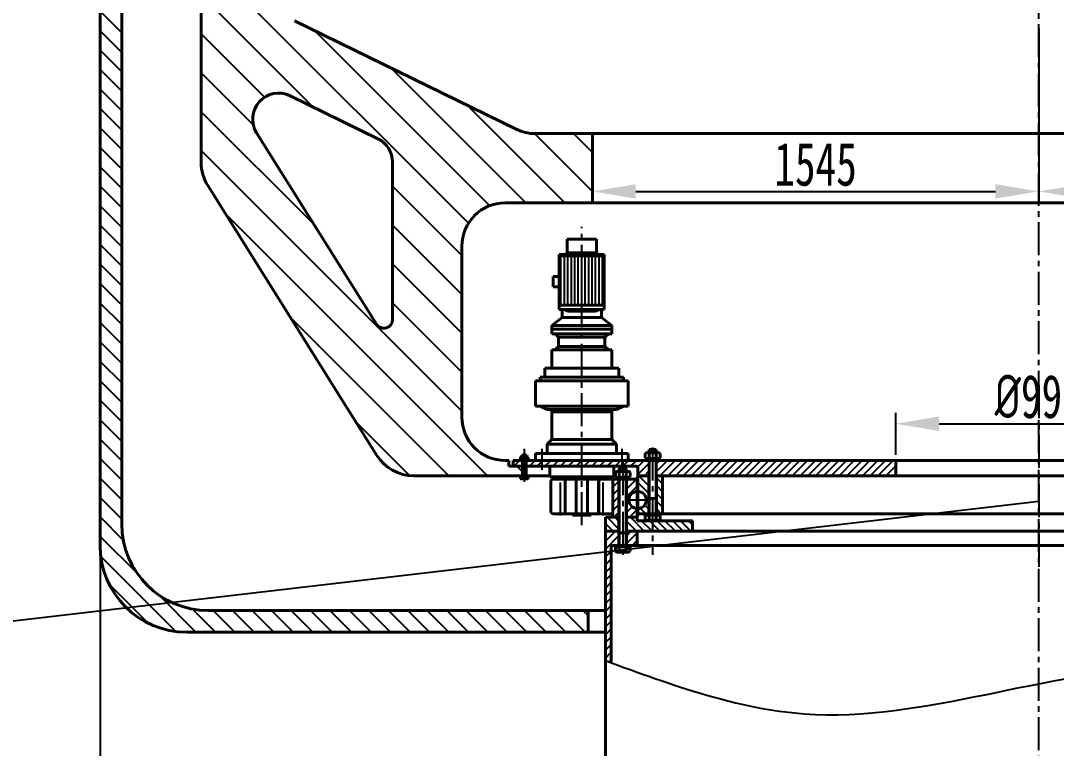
# Model space of a CAD drawing. Header units: millimetres. Extents: x 1593 to 2782, y 465 to 1306.
# Drawn here: x 1971.6 to 2091, y 951.5 to 1035.5 of the extents above; entities that cross this region are included whole.
import ezdxf

# ---------------------------------------------------------------- set-up
doc = ezdxf.new("R2010")
doc.units = ezdxf.units.MM
doc.header["$LTSCALE"] = 0.2
doc.linetypes.add('CENTER2', pattern=[28.575, 19.05, -3.175, 3.175, -3.175])
for name, color, linetype in [('中心线', 1, 'CENTER2'), ('剖面线', 3, 'Continuous'), ('尺寸线', 4, 'Continuous'), ('细实线', 2, 'Continuous')]:
    doc.layers.add(name, color=color, linetype=linetype)
doc.layers.add('粗实线', color=7, linetype='Continuous', lineweight=40)
doc.styles.add('标准', font='', dxfattribs={"width": 0.7})
doc.styles.get('标准').set_extended_font_data('SimSun')
doc.dimstyles.new('30', dxfattribs={"dimtxt": 5, "dimasz": 5, "dimexe": 1.25, "dimexo": 0.625, "dimtad": 1, "dimdec": 0, "dimlfac": 30, "dimdsep": 46, "dimtxsty": '标准', "dimcen": 2.5, "dimadec": 0, "dimazin": 0, "dimtfac": 1, "dimtdec": 0, "dimtmove": 0, "dimatfit": 3, "dimfxl": 1, "dimarcsym": 0})
pattern_1 = [(45, (-2.3146, 0), (-0.4490128, 0.4490128), [])]

# ---------------------------------------------------------------- blocks, each defined once
blk = doc.blocks.new('*D9')
at = {"layer": 'Defpoints', "color": 0, "transparency": 16777216}
for p in [(1980.72, 974.9), (2089.02, 904.11), (2089.02, 902.86)]:
    blk.add_point(p, dxfattribs=at)
at = {"layer": '尺寸线', "color": 0, "lineweight": -2, "transparency": 16777216}
for p, q in [((1980.72, 974.27), (1980.72, 901.61)), ((2089.02, 903.48), (2089.02, 901.61)), ((1985.72, 902.86), (2084.02, 902.86))]:
    blk.add_line(p, q, dxfattribs=at)
at = {"layer": '尺寸线', "color": 0, "transparency": 16777216}
for points in [[(1985.72, 903.69), (1985.72, 902.02), (1980.72, 902.86)], [(2084.02, 903.69), (2084.02, 902.02), (2089.02, 902.86)]]:
    blk.add_solid(points, dxfattribs=at)
at = {"layer": '尺寸线', "color": 0, "transparency": 16777216, "insert": (2034.87, 905.98), "char_height": 5, "attachment_point": 5, "style": '标准'}
blk.add_mtext('3250', dxfattribs=at)
blk = doc.blocks.new('*D41')
at = {"layer": 'Defpoints', "color": 0, "transparency": 16777216}
for p in [(2037.52, 1022.45), (2089.02, 1022.45), (2089.02, 1015.78)]:
    blk.add_point(p, dxfattribs=at)
at = {"layer": '尺寸线', "color": 0, "lineweight": -2, "transparency": 16777216}
for p, q in [((2037.52, 1021.83), (2037.52, 1014.53)), ((2089.02, 1021.83), (2089.02, 1014.53)), ((2042.52, 1015.78), (2084.02, 1015.78))]:
    blk.add_line(p, q, dxfattribs=at)
at = {"layer": '尺寸线', "color": 0, "transparency": 16777216}
for points in [[(2042.52, 1016.61), (2042.52, 1014.95), (2037.52, 1015.78)], [(2084.02, 1016.61), (2084.02, 1014.95), (2089.02, 1015.78)]]:
    blk.add_solid(points, dxfattribs=at)
at = {"layer": '尺寸线', "color": 0, "transparency": 16777216, "insert": (2063.27, 1018.9), "char_height": 5, "attachment_point": 5, "style": '标准'}
blk.add_mtext('1545', dxfattribs=at)
blk = doc.blocks.new('*D42')
at = {"layer": 'Defpoints', "color": 0, "transparency": 16777216}
for p in [(2089.02, 1035.2), (2110.52, 1015.78), (2110.52, 1015.78)]:
    blk.add_point(p, dxfattribs=at)
at = {"layer": '尺寸线', "color": 0, "lineweight": -2, "transparency": 16777216}
for p, q in [((2089.02, 1034.58), (2089.02, 1014.53)), ((2110.52, 1016.4), (2110.52, 1017.03)), ((2094.02, 1015.78), (2105.52, 1015.78))]:
    blk.add_line(p, q, dxfattribs=at)
at = {"layer": '尺寸线', "color": 0, "transparency": 16777216}
for points in [[(2094.02, 1016.61), (2094.02, 1014.95), (2089.02, 1015.78)], [(2105.52, 1016.61), (2105.52, 1014.95), (2110.52, 1015.78)]]:
    blk.add_solid(points, dxfattribs=at)
at = {"layer": '尺寸线', "color": 0, "transparency": 16777216, "insert": (2099.77, 1018.9), "char_height": 5, "attachment_point": 5, "style": '标准'}
blk.add_mtext('645', dxfattribs=at)
blk = doc.blocks.new('*D43')
at = {"layer": 'Defpoints', "color": 0, "transparency": 16777216}
for p in [(2105.52, 988.96), (2072.52, 984.72), (2105.52, 984.72)]:
    blk.add_point(p, dxfattribs=at)
at = {"layer": '尺寸线', "color": 0, "lineweight": -2, "transparency": 16777216}
for p, q in [((2072.52, 985.35), (2072.52, 990.21)), ((2105.52, 985.35), (2105.52, 990.21)), ((2077.52, 988.96), (2100.52, 988.96))]:
    blk.add_line(p, q, dxfattribs=at)
at = {"layer": '尺寸线', "color": 0, "transparency": 16777216}
for points in [[(2077.52, 989.79), (2077.52, 988.12), (2072.52, 988.96)], [(2100.52, 989.79), (2100.52, 988.12), (2105.52, 988.96)]]:
    blk.add_solid(points, dxfattribs=at)
at = {"layer": '尺寸线', "color": 0, "transparency": 16777216, "insert": (2089.02, 992.08), "char_height": 5, "attachment_point": 5, "style": '标准'}
blk.add_mtext('{\\fISOCPEUR|b0|i0|c0|p34;%%C}990', dxfattribs=at)

msp = doc.modelspace()

# ---------------------------------------------------------------- hatches: boundary and pattern name
at = {"layer": '剖面线'}
h = msp.add_hatch(dxfattribs=at)
h.set_pattern_fill('ANSI31', scale=0.5, angle=90)
h.set_pattern_definition([(135, (-2.3146, 0), (-1.122532, -1.122532), [])])
h.paths.add_polyline_path([(2089.025, 1164.896), (1990.725, 1164.896, 0.4142136), (1980.725, 1154.896), (1980.725, 1077.997), (1983.225, 1077.997), (1983.225, 1152.396, -0.4142136), (1993.225, 1162.396), (2089.025, 1162.396)])
h.paths.add_polyline_path([(2482.382, 1154.896, 0.4142136), (2472.382, 1164.896), (2089.025, 1164.896), (2089.025, 1162.396), (2469.882, 1162.396, -0.4142136), (2479.882, 1152.396), (2479.882, 1073.271), (2482.382, 1073.271)])
h.paths.add_polyline_path([(2482.382, 1073.271), (2479.882, 1073.271), (2479.882, 977.396, -0.4142136), (2469.882, 967.396), (2141.025, 967.396), (2141.025, 964.896), (2472.382, 964.896, 0.4142136), (2482.382, 974.896)])
h.paths.add_polyline_path([(1983.225, 977.396), (1983.225, 1051.796), (1980.725, 1051.796), (1980.725, 974.896, 0.4142136), (1990.725, 964.896), (2037.025, 964.896), (2037.025, 967.396), (1993.225, 967.396, -0.4142136)])
h = msp.add_hatch(dxfattribs=at)
h.set_pattern_fill('ANSI31', angle=90)
edge = h.paths.add_edge_path()
edge.add_arc((2005.349, 1039.979), 5, 180, 243.9072, ccw=False)
edge.add_line((2000.349, 1039.979), (2000.349, 1043.558))
edge.add_line((2000.349, 1043.558), (1997.771, 1043.557))
edge.add_line((1997.771, 1043.557), (1999.487, 1042.758))
edge.add_line((1999.487, 1042.758), (1998.087, 1043.557))
edge.add_line((1998.087, 1043.557), (1994.972, 1043.557))
edge.add_line((1994.972, 1043.557), (1994.971, 1043.557))
edge.add_line((1994.971, 1043.557), (1992.388, 1043.557))
edge.add_line((1992.388, 1043.557), (1992.388, 1019.119))
edge.add_arc((1997.388, 1019.119), 5, 180, 212.04563)
edge.add_line((1993.15, 1016.466), (2012.657, 985.303))
edge.add_arc((2016.895, 987.956), 5, 212.04563, 270)
edge.add_line((2016.895, 982.956), (2029.471, 982.956))
edge.add_line((2029.471, 982.956), (2029.471, 984.056))
edge.add_line((2029.471, 984.056), (2027.9, 984.056))
edge.add_line((2027.9, 984.056), (2027.9, 984.723))
edge.add_line((2027.9, 984.723), (2027.458, 984.723))
edge.add_arc((2027.458, 989.723), 5, 180, 270, ccw=False)
edge.add_line((2022.458, 989.723), (2022.458, 1009.452))
edge.add_arc((2027.458, 1009.452), 5, 90, 180, ccw=False)
edge.add_line((2027.458, 1014.452), (2037.525, 1014.452))
edge.add_line((2037.525, 1014.452), (2037.525, 1022.452))
edge.add_line((2037.525, 1022.452), (2030.928, 1022.452))
edge.add_arc((2030.928, 1027.452), 5, 243.9072, 270, ccw=False)
edge.add_line((2028.729, 1022.962), (2003.15, 1035.489))
edge = h.paths.add_edge_path(flags=16)
edge.add_line((2002.647, 1026.827), (2012.778, 1021.866))
edge.add_arc((2011.458, 1019.172), 3, 0, 63.9072, ccw=False)
edge.add_line((2014.458, 1019.172), (2014.458, 1000.985))
edge.add_arc((2013.458, 1000.985), 1, -147.95437, 0, ccw=False)
edge.add_line((2012.611, 1000.455), (1998.785, 1022.541))
edge.add_arc((2001.328, 1024.133), 3, 63.9072, 212.04563, ccw=False)
edge = h.paths.add_edge_path()
edge.add_line((2144.147, 1064.896), (2140.997, 1064.896))
edge.add_line((2140.997, 1064.896), (2140.997, 1061.896))
edge.add_line((2140.997, 1061.896), (2137.497, 1061.896))
edge.add_arc((2137.497, 1060.896), 1, 90, 180)
edge.add_line((2136.497, 1060.896), (2136.497, 1027.452))
edge.add_arc((2131.497, 1027.452), 5, -90, 0, ccw=False)
edge.add_line((2131.497, 1022.452), (2110.525, 1022.452))
edge.add_line((2110.525, 1022.452), (2110.525, 1014.452))
edge.add_line((2110.525, 1014.452), (2147.272, 1014.452))
edge.add_line((2147.272, 1014.452), (2147.272, 1043.896))
edge.add_line((2147.272, 1043.896), (2140.497, 1043.896))
edge.add_arc((2140.497, 1044.896), 1, 180, 270, ccw=False)
edge.add_line((2139.497, 1044.896), (2139.497, 1057.896))
edge.add_arc((2140.497, 1057.896), 1, 90, 180, ccw=False)
edge.add_line((2140.497, 1058.896), (2144.147, 1058.896))
edge.add_line((2144.147, 1058.896), (2144.147, 1064.896))
h.paths.add_polyline_path([(2147.272, 1064.896), (2144.147, 1064.896), (2144.147, 1058.896), (2147.272, 1058.896)])
h = msp.add_hatch(dxfattribs=at)
h.set_pattern_fill('ANSI31', scale=0.2)
h.paths.add_polyline_path([(2029.471, 984.723), (2028.4, 984.723), (2028.4, 984.056), (2029.471, 984.056)])
h.paths.add_polyline_path([(2031.671, 984.723), (2030.966, 984.723), (2029.9, 984.723), (2029.871, 984.723), (2029.871, 984.056), (2031.671, 984.056)])
h.paths.add_polyline_path([(2036.3, 984.723), (2031.671, 984.723), (2031.671, 984.056), (2036.3, 984.056)])
h.paths.add_polyline_path([(2040.928, 984.723), (2036.3, 984.723), (2036.3, 984.056), (2040.928, 984.056)])
edge = h.paths.add_edge_path()
edge.add_line((2044.076, 984.723), (2042.568, 984.723))
edge.add_line((2042.568, 984.723), (2041.633, 984.723))
edge.add_line((2041.633, 984.723), (2040.928, 984.723))
edge.add_line((2040.928, 984.723), (2040.928, 984.056))
edge.add_line((2040.928, 984.056), (2042.568, 984.056))
edge.add_arc((2042.568, 983.856), 0.2, 0, 90, ccw=False)
edge.add_line((2042.768, 983.856), (2042.768, 982.956))
edge.add_line((2042.768, 982.956), (2044.076, 982.956))
edge.add_line((2044.076, 982.956), (2044.076, 984.723))
h.paths.add_polyline_path([(2072.525, 984.723), (2044.876, 984.723), (2044.876, 982.956), (2072.525, 982.956)])
h = msp.add_hatch(dxfattribs=at)
h.set_pattern_fill('ANSI31', scale=0.2)
h.set_pattern_definition(pattern_1)
h.paths.add_polyline_path([(2042.7, 982.556), (2041.459, 982.556), (2041.459, 978.156), (2042.7, 978.156), (2042.7, 979.157, -0.404288), (2041.734, 980.156, -0.404288), (2042.7, 981.156)])
h.paths.add_polyline_path([(2040.591, 982.556), (2039.892, 982.556), (2039.892, 978.156), (2040.591, 978.156)])
h = msp.add_hatch(dxfattribs=at)
h.set_pattern_fill('ANSI31', scale=0.2, angle=90)
h.set_pattern_definition([(135, (-2.3146, 0), (-0.4490128, -0.4490128), [])])
h.paths.add_polyline_path([(2045.61, 982.956), (2044.91, 982.956), (2044.91, 978.556), (2045.61, 978.556)])
h.paths.add_polyline_path([(2044.042, 982.956), (2042.768, 982.956), (2042.768, 981.156, -0.404288), (2043.734, 980.156, -0.404288), (2042.768, 979.157), (2042.768, 978.556), (2044.042, 978.556)])
h = msp.add_hatch(dxfattribs=at)
h.set_pattern_fill('ANSI31', scale=0.2, angle=90)
h.paths.add_polyline_path([(2049.076, 977.756), (2044.476, 977.756), (2044.476, 976.556), (2049.076, 976.556)])
h.paths.add_polyline_path([(2044.476, 977.756), (2042.7, 977.756), (2042.7, 978.156), (2041.459, 978.156), (2041.459, 976.556), (2044.476, 976.556)])
h.paths.add_polyline_path([(2040.591, 978.156), (2039.025, 978.156), (2039.025, 976.556), (2040.591, 976.556)])
h = msp.add_hatch(dxfattribs=at)
h.set_pattern_fill('ANSI31', scale=0.2)
h.set_pattern_definition(pattern_1)
edge = h.paths.add_edge_path()
edge.add_line((2139.025, 976.556), (2137.459, 976.556))
edge.add_line((2137.459, 976.556), (2137.459, 974.896))
edge.add_line((2137.459, 974.896), (2138.365, 974.896))
edge.add_line((2138.365, 974.896), (2138.365, 960.168))
edge.add_spline(control_points=[(2138.365, 960.168), (2138.585, 960.194), (2138.805, 960.221), (2139.025, 960.248)], knot_values=[100.5721468, 100.5721468, 100.5721468, 100.5721468, 101.2346044, 101.2346044, 101.2346044, 101.2346044], degree=3, periodic=0)
edge.add_line((2139.025, 960.248), (2139.025, 968.641))
edge.add_line((2139.025, 968.641), (2139.025, 976.556))
h.paths.add_polyline_path([(2136.591, 976.556), (2135.35, 976.556), (2135.35, 974.896), (2136.591, 974.896)])
edge = h.paths.add_edge_path()
edge.add_line((2039.685, 974.896), (2040.591, 974.896))
edge.add_line((2040.591, 974.896), (2040.591, 976.556))
edge.add_line((2040.591, 976.556), (2039.025, 976.556))
edge.add_line((2039.025, 976.556), (2039.025, 968.641))
edge.add_line((2039.025, 968.641), (2039.025, 961.619))
edge.add_spline(control_points=[(2039.025, 961.619), (2039.245, 961.538), (2039.465, 961.457), (2039.685, 961.377)], knot_values=[0, 0, 0, 0, 0.6867144, 0.6867144, 0.6867144, 0.6867144], degree=3, periodic=0)
edge.add_line((2039.685, 961.377), (2039.685, 974.896))
h.paths.add_polyline_path([(2042.7, 976.556), (2041.459, 976.556), (2041.459, 974.896), (2042.7, 974.896)])
at = {"layer": '粗实线'}
h = msp.add_hatch(color=7, dxfattribs=at)
h.paths.add_polyline_path([(2042.768, 982.723), (2042.768, 982.79), (2042.919, 982.79), (2042.919, 982.723)])
h.paths.add_polyline_path([(2042.768, 982.79), (2042.768, 982.723), (2042.599, 982.556), (2042.575, 982.556)])
h = msp.add_hatch(color=7, dxfattribs=at)
h.paths.add_polyline_path([(2042.7, 978.39), (2042.7, 978.323), (2042.548, 978.323), (2042.548, 978.39)])
h.paths.add_polyline_path([(2042.7, 978.323), (2042.7, 978.39), (2042.869, 978.556), (2042.892, 978.556)])

# ---------------------------------------------------------------- linework, layer by layer
at = {"layer": '中心线', "color": 7}
for p, q in [((2089.025, 562.637), (2089.025, 1176.125)), ((2036.3, 977.244), (2036.3, 1011.691)), ((2089.025, 993.394), (2089.025, 971.973)), ((2029.671, 986.044), (2029.671, 982.166)), ((2031.671, 986.044), (2031.671, 983.644)), ((2040.928, 986.044), (2040.928, 983.644)), ((2044.476, 986.209), (2044.476, 973.808)), ((2041.025, 984.518), (2041.025, 973.808)), ((2033.842, 978.366), (2033.842, 982.966)), ((2038.758, 978.366), (2038.758, 982.966)), ((2042.734, 981.614), (2042.734, 978.703)), ((2041.548, 980.156), (2043.976, 980.156))]:
    msp.add_line(p, q, dxfattribs=at)
at = {"layer": '尺寸线', "color": 7}
msp.add_line((2089.025, 980), (1656.778, 929.442), dxfattribs=at)
at = {"layer": '粗实线', "color": 7}
for p, q in [((1980.725, 974.896), (1980.725, 1053.796)), ((1983.225, 977.396), (1983.225, 1053.796)), ((1992.388, 1043.557), (1992.388, 1019.119)), ((2003.15, 1035.489), (2028.729, 1022.962)), ((2002.647, 1026.827), (2012.778, 1021.866)), ((1998.785, 1022.541), (2012.611, 1000.455)), ((2030.928, 1022.452), (2131.497, 1022.452)), ((2037.525, 1014.452), (2037.525, 1022.452)), ((2014.458, 1000.985), (2014.458, 1019.172)), ((1993.15, 1016.466), (2012.657, 985.303)), ((2150.591, 1014.452), (2027.458, 1014.452)), ((2034.598, 1010.276), (2037.998, 1010.276)), ((2034.598, 1008.676), (2034.598, 1010.276)), ((2037.998, 1008.676), (2037.998, 1010.276)), ((2022.458, 989.723), (2022.458, 1009.452)), ((2033.698, 1008.516), (2038.898, 1008.516)), ((2033.698, 1002.156), (2033.698, 1008.516)), ((2034.518, 1008.676), (2038.078, 1008.676)), ((2034.518, 1008.676), (2034.518, 1008.516)), ((2034.518, 1008.516), (2038.078, 1008.516)), ((2038.078, 1008.676), (2038.078, 1008.516)), ((2038.898, 1002.156), (2038.898, 1008.516)), ((2033.698, 1008.356), (2038.898, 1008.356)), ((2033.012, 1004.756), (2033.012, 1005.956)), ((2033.012, 1005.956), (2033.698, 1005.956)), ((2033.012, 1004.756), (2033.698, 1004.756)), ((2033.698, 1002.636), (2038.898, 1002.636)), ((2032.832, 1000.29), (2034.032, 1001.223)), ((2033.698, 1002.156), (2038.898, 1002.156)), ((2034.032, 1001.223), (2034.032, 1002.156)), ((2036.298, 1001.223), (2034.032, 1001.223)), ((2034.032, 1001.223), (2038.565, 1001.223)), ((2034.298, 1002.156), (2034.698, 1001.956)), ((2034.698, 1001.956), (2037.898, 1001.956)), ((2038.298, 1002.156), (2037.898, 1001.956)), ((2038.565, 1002.156), (2038.565, 1001.223)), ((2038.565, 1001.223), (2039.765, 1000.29)), ((2032.832, 999.89), (2032.832, 1000.29)), ((2032.832, 1000.29), (2039.765, 1000.29)), ((2039.765, 1000.29), (2039.765, 999.89)), ((2032.832, 999.356), (2032.832, 999.89)), ((2032.832, 999.89), (2039.765, 999.89)), ((2033.232, 999.356), (2032.832, 999.356)), ((2032.832, 999.356), (2039.765, 999.356)), ((2033.632, 998.956), (2033.232, 999.356)), ((2033.632, 997.89), (2033.632, 998.956)), ((2033.632, 998.956), (2038.965, 998.956)), ((2038.965, 998.956), (2033.632, 998.956)), ((2039.765, 999.356), (2036.298, 999.356)), ((2038.965, 998.956), (2039.365, 999.356)), ((2038.965, 998.956), (2038.965, 997.89)), ((2039.765, 999.89), (2039.765, 999.356)), ((2033.632, 997.89), (2033.232, 997.49)), ((2038.965, 997.89), (2033.632, 997.89)), ((2038.965, 997.89), (2039.365, 997.49)), ((2032.832, 995.356), (2032.832, 997.49)), ((2032.832, 997.49), (2039.765, 997.49)), ((2039.765, 997.49), (2039.765, 995.356)), ((2040.566, 995.356), (2032.036, 995.356)), ((2032.036, 995.356), (2032.036, 994.323)), ((2040.566, 995.356), (2040.566, 994.323)), ((2031.503, 994.323), (2041.1, 994.323)), ((2031.503, 994.323), (2031.503, 993.923)), ((2041.1, 994.323), (2041.1, 993.923)), ((2030.966, 990.99), (2030.966, 993.923)), ((2030.966, 993.923), (2041.633, 993.923)), ((2041.633, 993.923), (2041.633, 990.99)), ((2030.966, 990.99), (2041.633, 990.99)), ((2031.5, 990.99), (2032.3, 990.59)), ((2032.3, 990.59), (2040.3, 990.59)), ((2032.833, 987.123), (2032.833, 990.59)), ((2032.833, 990.59), (2032.833, 990.323)), ((2039.766, 990.59), (2039.766, 987.123)), ((2040.3, 990.59), (2041.1, 990.99)), ((2032.833, 990.323), (2039.766, 990.323)), ((2032.833, 987.123), (2032.3, 986.59)), ((2032.833, 987.123), (2039.766, 987.123)), ((2039.766, 987.123), (2040.3, 986.59)), ((2032.3, 985.523), (2032.3, 986.59)), ((2032.3, 986.59), (2040.3, 986.59)), ((2036.3, 986.59), (2032.833, 986.59)), ((2040.3, 986.59), (2040.3, 985.523)), ((2044.11, 986.004), (2044.076, 985.971)), ((2044.076, 985.971), (2044.076, 985.62)), ((2044.076, 985.971), (2044.076, 985.62)), ((2044.076, 985.784), (2044.076, 985.971)), ((2044.076, 985.971), (2044.876, 985.971)), ((2044.076, 985.62), (2044.076, 985.784)), ((2044.11, 986.004), (2044.843, 986.004)), ((2044.876, 985.971), (2044.843, 986.004)), ((2044.876, 985.971), (2044.876, 985.62)), ((2044.876, 985.971), (2044.876, 985.62)), ((2044.876, 985.784), (2044.876, 985.971)), ((2044.876, 985.62), (2044.876, 985.784)), ((2027.9, 984.723), (2027.458, 984.723)), ((2027.9, 984.723), (2027.9, 984.056)), ((2029.9, 984.723), (2028.4, 984.723)), ((2028.4, 984.723), (2028.4, 984.056)), ((2029.248, 984.875), (2029.248, 985.118)), ((2030.05, 984.823), (2029.292, 984.823)), ((2029.292, 984.823), (2029.292, 984.723)), ((2029.992, 985.171), (2029.359, 985.171)), ((2029.488, 985.364), (2029.471, 985.347)), ((2029.471, 985.347), (2029.471, 985.171)), ((2029.471, 985.347), (2029.471, 985.171)), ((2029.471, 985.253), (2029.471, 985.347)), ((2029.471, 985.347), (2029.871, 985.347)), ((2029.471, 985.171), (2029.471, 985.253)), ((2029.471, 985.118), (2029.471, 984.875)), ((2029.471, 984.723), (2029.471, 982.956)), ((2029.488, 985.364), (2029.855, 985.364)), ((2029.871, 985.347), (2029.855, 985.364)), ((2029.871, 985.347), (2029.871, 985.171)), ((2029.871, 985.347), (2029.871, 985.171)), ((2029.871, 985.253), (2029.871, 985.347)), ((2029.871, 985.171), (2029.871, 985.253)), ((2029.871, 985.118), (2029.871, 984.875)), ((2029.871, 984.723), (2029.871, 982.956)), ((2030.966, 984.723), (2029.9, 984.723)), ((2030.05, 984.823), (2030.05, 984.723)), ((2030.095, 984.875), (2030.095, 985.118)), ((2030.966, 984.723), (2030.966, 985.523)), ((2030.966, 985.523), (2041.633, 985.523)), ((2036.3, 984.723), (2030.966, 984.723)), ((2030.966, 984.723), (2041.633, 984.723)), ((2036.3, 985.523), (2032.3, 985.523)), ((2041.633, 985.523), (2041.633, 984.723)), ((2041.633, 984.723), (2042.568, 984.723)), ((2042.568, 984.723), (2089.025, 984.723)), ((2043.629, 985.028), (2043.629, 985.513)), ((2045.235, 984.923), (2043.718, 984.923)), ((2043.718, 984.923), (2043.718, 984.723)), ((2045.118, 985.62), (2043.853, 985.62)), ((2044.076, 985.513), (2044.076, 985.028)), ((2044.076, 984.723), (2044.076, 978.556)), ((2044.876, 985.513), (2044.876, 985.027)), ((2044.876, 984.723), (2044.876, 978.556)), ((2045.235, 984.923), (2045.235, 984.723)), ((2045.324, 985.027), (2045.324, 985.514)), ((2072.525, 984.723), (2072.525, 982.956)), ((2089.025, 984.723), (2135.482, 984.723)), ((2027.9, 984.056), (2036.3, 984.056)), ((2029.471, 983.414), (2029.871, 983.414)), ((2032.602, 984.056), (2032.602, 982.836)), ((2042.568, 984.056), (2036.3, 984.056)), ((2039.997, 984.056), (2039.997, 982.836)), ((2040.177, 982.861), (2040.177, 983.346)), ((2041.667, 983.453), (2040.401, 983.453)), ((2040.658, 983.838), (2040.625, 983.804)), ((2040.625, 983.804), (2040.625, 983.453)), ((2040.625, 983.617), (2040.625, 983.804)), ((2040.625, 983.804), (2041.425, 983.804)), ((2040.625, 983.453), (2040.625, 983.617)), ((2040.625, 983.346), (2040.625, 982.861)), ((2040.658, 983.838), (2041.392, 983.838)), ((2041.425, 983.804), (2041.392, 983.838)), ((2041.424, 983.346), (2041.424, 982.861)), ((2041.425, 983.804), (2041.425, 983.453)), ((2041.425, 983.617), (2041.425, 983.804)), ((2041.425, 983.453), (2041.425, 983.617)), ((2041.872, 982.861), (2041.872, 983.347)), ((2042.768, 983.856), (2042.768, 978.556)), ((2032.602, 982.956), (2016.895, 982.956)), ((2029.205, 982.956), (2029.205, 982.89)), ((2029.205, 982.956), (2030.138, 982.956)), ((2029.205, 982.89), (2030.138, 982.89)), ((2029.248, 982.873), (2029.248, 982.635)), ((2029.248, 982.873), (2030.095, 982.873)), ((2029.334, 982.581), (2029.983, 982.581)), ((2029.359, 982.581), (2029.471, 982.581)), ((2029.405, 982.873), (2029.405, 982.89)), ((2029.471, 982.873), (2029.471, 982.635)), ((2029.871, 982.873), (2029.871, 982.635)), ((2029.938, 982.873), (2029.938, 982.89)), ((2030.095, 982.873), (2030.095, 982.635)), ((2030.138, 982.956), (2030.138, 982.89)), ((2032.602, 982.836), (2039.997, 982.836)), ((2032.908, 982.556), (2032.741, 982.39)), ((2032.741, 978.723), (2032.741, 982.39)), ((2038.765, 982.556), (2032.908, 982.556)), ((2034.374, 978.556), (2034.374, 982.556)), ((2035.466, 982.836), (2035.466, 982.556)), ((2035.633, 982.556), (2035.633, 978.556)), ((2036.966, 982.556), (2036.966, 978.556)), ((2037.133, 982.836), (2037.133, 982.556)), ((2038.225, 978.556), (2038.225, 982.556)), ((2038.258, 978.556), (2038.258, 982.556)), ((2039.892, 982.556), (2038.258, 982.556)), ((2039.892, 978.156), (2039.892, 982.556)), ((2039.892, 982.556), (2042.7, 982.556)), ((2041.783, 982.756), (2040.267, 982.756)), ((2040.267, 982.756), (2040.267, 982.556)), ((2040.591, 982.556), (2040.591, 974.896)), ((2040.625, 982.556), (2040.625, 974.896)), ((2041.425, 982.556), (2041.425, 974.896)), ((2041.459, 982.556), (2041.459, 974.896)), ((2041.783, 982.756), (2041.783, 982.556)), ((2042.768, 982.79), (2042.575, 982.556)), ((2042.768, 982.723), (2042.599, 982.556)), ((2042.7, 982.556), (2042.7, 977.756)), ((2042.768, 982.956), (2044.076, 982.956)), ((2042.919, 982.79), (2042.768, 982.79)), ((2042.768, 982.79), (2042.768, 982.723)), ((2042.919, 982.723), (2042.768, 982.723)), ((2044.042, 982.956), (2044.042, 978.556)), ((2044.876, 982.956), (2089.025, 982.956)), ((2044.91, 982.956), (2044.91, 978.556)), ((2045.61, 982.956), (2045.61, 978.556)), ((2133.173, 982.956), (2089.025, 982.956)), ((2044.076, 980.324), (2044.876, 980.324)), ((2032.741, 978.723), (2032.908, 978.556)), ((2032.908, 978.556), (2032.741, 978.723)), ((2038.435, 978.556), (2032.908, 978.556)), ((2035.209, 978.556), (2035.209, 978.423)), ((2035.422, 978.697), (2035.422, 978.289)), ((2037.177, 978.697), (2037.177, 978.289)), ((2037.39, 978.556), (2037.39, 978.423)), ((2039.892, 978.556), (2037.929, 978.556)), ((2042.7, 978.39), (2042.869, 978.556)), ((2042.7, 978.323), (2042.892, 978.556)), ((2042.768, 978.556), (2089.025, 978.556)), ((2043.543, 978.556), (2043.543, 978.423)), ((2045.41, 978.556), (2045.41, 978.423)), ((2089.025, 978.556), (2124.901, 978.556)), ((2037.39, 978.423), (2035.209, 978.423)), ((2039.025, 976.556), (2039.025, 978.156)), ((2039.025, 978.156), (2040.625, 978.156)), ((2041.425, 978.156), (2042.7, 978.156)), ((2042.548, 978.39), (2042.7, 978.39)), ((2042.548, 978.323), (2042.7, 978.323)), ((2042.7, 978.323), (2042.7, 978.39)), ((2042.7, 977.756), (2049.076, 977.756)), ((2043.543, 978.423), (2045.41, 978.423)), ((2043.629, 978.39), (2043.629, 977.913)), ((2043.629, 978.39), (2045.324, 978.39)), ((2043.803, 977.806), (2045.1, 977.806)), ((2043.853, 977.806), (2044.076, 977.806)), ((2043.943, 978.39), (2043.943, 978.423)), ((2044.076, 978.39), (2044.076, 977.913)), ((2044.876, 978.39), (2044.876, 977.913)), ((2045.01, 978.39), (2045.01, 978.423)), ((2045.324, 978.39), (2045.324, 977.913)), ((2049.076, 977.756), (2049.076, 976.556)), ((2039.025, 976.556), (2039.025, 968.641)), ((2039.025, 976.556), (2040.625, 976.556)), ((2040.625, 976.351), (2041.425, 976.351)), ((2041.425, 976.556), (2049.076, 976.556)), ((2042.7, 976.556), (2042.7, 974.896)), ((2049.076, 976.556), (2089.025, 976.538)), ((2089.025, 976.538), (2124.901, 976.538)), ((2039.685, 974.896), (2039.685, 961.377)), ((2039.685, 974.896), (2089.025, 974.896)), ((2040.092, 974.896), (2040.092, 974.763)), ((2040.092, 974.763), (2041.958, 974.763)), ((2040.177, 974.73), (2040.177, 974.253)), ((2040.177, 974.73), (2041.872, 974.73)), ((2040.351, 974.146), (2041.649, 974.146)), ((2040.401, 974.146), (2040.625, 974.146)), ((2040.492, 974.73), (2040.492, 974.763)), ((2040.625, 974.73), (2040.625, 974.253)), ((2041.425, 974.73), (2041.425, 974.253)), ((2041.558, 974.73), (2041.558, 974.763)), ((2041.872, 974.73), (2041.872, 974.253)), ((2041.958, 974.896), (2041.958, 974.763)), ((2124.901, 974.896), (2089.025, 974.896)), ((2039.025, 968.641), (2039.025, 939.278)), ((1993.225, 967.396), (2039.025, 967.396)), ((2037.025, 967.396), (2037.025, 964.896)), ((1990.725, 964.896), (2039.025, 964.896))]:
    msp.add_line(p, q, dxfattribs=at)
msp.add_circle((2042.734, 980.156), 1, dxfattribs=at)
for centre, radius, start, end in [((2001.328, 1024.133), 3, 63.9072, 212.04563), ((2030.928, 1027.452), 5, 243.9072, 270), ((2011.458, 1019.172), 3, 0, 63.9072), ((1997.388, 1019.119), 5, 180, 212.04563), ((2027.458, 1009.452), 5, 90, 180), ((2013.458, 1000.985), 1, 212.04563, 0), ((2027.458, 989.723), 5, 180, 270), ((2016.895, 987.956), 5, 212.04563, 270), ((2029.359, 985.028), 0.144, 38.83146, 141.16854), ((2029.359, 984.966), 0.144, 218.83146, 321.16854), ((2029.671, 984.772), 0.4, 59.96778, 120), ((2029.671, 985.222), 0.4, 240, 300), ((2029.983, 985.028), 0.143, 38.80756, 141.44934), ((2029.983, 984.965), 0.144, 218.77888, 321.11596), ((2043.853, 985.333), 0.287, 38.83146, 141.16854), ((2043.853, 985.208), 0.287, 218.83146, 321.16854), ((2044.476, 984.82), 0.8, 59.96778, 120), ((2044.476, 985.721), 0.8, 240, 300), ((2045.1, 985.334), 0.286, 38.80756, 141.44934), ((2045.1, 985.208), 0.287, 218.77888, 321.11596), ((2040.401, 983.166), 0.287, 38.83146, 141.16854), ((2041.025, 982.654), 0.8, 60, 120), ((2041.649, 983.167), 0.287, 38.86447, 141.33462), ((2042.568, 983.856), 0.2, 0, 90), ((2029.359, 982.725), 0.144, 218.83146, 321.16854), ((2029.671, 982.981), 0.4, 240.01394, 299.98606), ((2029.983, 982.725), 0.144, 218.83146, 321.16854), ((2040.401, 983.041), 0.287, 218.83146, 321.16854), ((2041.025, 983.554), 0.8, 240, 300), ((2041.648, 983.041), 0.287, 218.77888, 321.11596), ((1993.225, 977.396), 10, 180, 270), ((2043.853, 978.094), 0.287, 218.83146, 321.16854), ((2044.476, 978.607), 0.8, 240.01394, 299.98606), ((2045.1, 978.094), 0.287, 218.83146, 321.16854), ((1990.725, 974.896), 10, 180, 270), ((2040.401, 974.434), 0.287, 218.83146, 321.16854), ((2041.025, 974.947), 0.8, 240.01394, 299.98606), ((2041.649, 974.434), 0.287, 218.83146, 321.16854)]:
    msp.add_arc(centre, radius, start, end, dxfattribs=at)
at = {"layer": '细实线', "color": 7}
for p, q in [((2036.297, 1002.717), (2036.298, 1008.516)), ((2033.898, 1002.636), (2033.898, 1008.356)), ((2034.298, 1002.636), (2034.298, 1008.356)), ((2034.698, 1002.636), (2034.698, 1008.356)), ((2035.098, 1002.636), (2035.098, 1008.356)), ((2035.498, 1002.636), (2035.498, 1008.356)), ((2035.898, 1002.636), (2035.898, 1008.356)), ((2036.698, 1002.636), (2036.698, 1008.356)), ((2037.098, 1002.636), (2037.098, 1008.356)), ((2037.498, 1002.636), (2037.498, 1008.356)), ((2037.898, 1002.636), (2037.898, 1008.356)), ((2038.298, 1002.636), (2038.298, 1008.356)), ((2038.698, 1002.636), (2038.698, 1008.356)), ((2044.11, 985.784), (2044.11, 986.004)), ((2044.11, 985.62), (2044.11, 985.784)), ((2044.843, 985.784), (2044.843, 986.004)), ((2044.843, 985.62), (2044.843, 985.784)), ((2029.488, 985.253), (2029.488, 985.364)), ((2029.488, 985.171), (2029.488, 985.253)), ((2029.488, 984.723), (2029.488, 983.414)), ((2029.855, 985.253), (2029.855, 985.364)), ((2029.855, 985.171), (2029.855, 985.253)), ((2029.855, 984.723), (2029.855, 983.414)), ((2044.11, 984.723), (2044.11, 980.324)), ((2044.843, 984.723), (2044.843, 980.324)), ((2040.658, 983.617), (2040.658, 983.838)), ((2040.658, 983.453), (2040.658, 983.617)), ((2041.392, 983.617), (2041.392, 983.838)), ((2041.392, 983.453), (2041.392, 983.617)), ((2040.658, 982.556), (2040.658, 976.351)), ((2041.392, 982.556), (2041.392, 976.351))]:
    msp.add_line(p, q, dxfattribs=at)
msp.add_spline([(2039.025, 961.619), (2061.961, 955.473), (2103.974, 960.799), (2127.583, 959.283), (2139.025, 960.248)], degree=3, dxfattribs=at)

# ---------------------------------------------------------------- dimensions: what is measured, and where the dimension line sits
at = {"layer": '尺寸线', "color": 7}
dim = msp.add_linear_dim(base=(2110.525, 1015.779), p1=(2089.025, 1035.202), p2=(2110.525, 1015.779), dimstyle='30', override={"dimtmove": 1}, dxfattribs=at)
dim.commit()
dim.dimension.update_dxf_attribs({"geometry": '*D42', "text_midpoint": (2099.775, 1018.904)})
dim = msp.add_linear_dim(base=(2089.025, 1015.779), p1=(2037.525, 1022.452), p2=(2089.025, 1022.452), dimstyle='30', dxfattribs=at)
dim.commit()
dim.dimension.update_dxf_attribs({"geometry": '*D41', "text_midpoint": (2063.275, 1018.904)})
dim = msp.add_linear_dim(base=(2105.525, 988.957), p1=(2072.525, 984.723), p2=(2105.525, 984.723), text='{\\fISOCPEUR|b0|i0|c0|p34;%%C}<>', dimstyle='30', dxfattribs=at)
dim.commit()
dim.dimension.update_dxf_attribs({"geometry": '*D43', "text_midpoint": (2089.025, 992.082)})
dim = msp.add_linear_dim(base=(2089.025, 902.857), p1=(1980.725, 974.896), p2=(2089.025, 904.107), text='3250', dimstyle='30', dxfattribs=at)
dim.commit()
dim.dimension.update_dxf_attribs({"geometry": '*D9', "text_midpoint": (2034.875, 902.857), "dimtype": 160})

doc.saveas('drawing.dxf')
